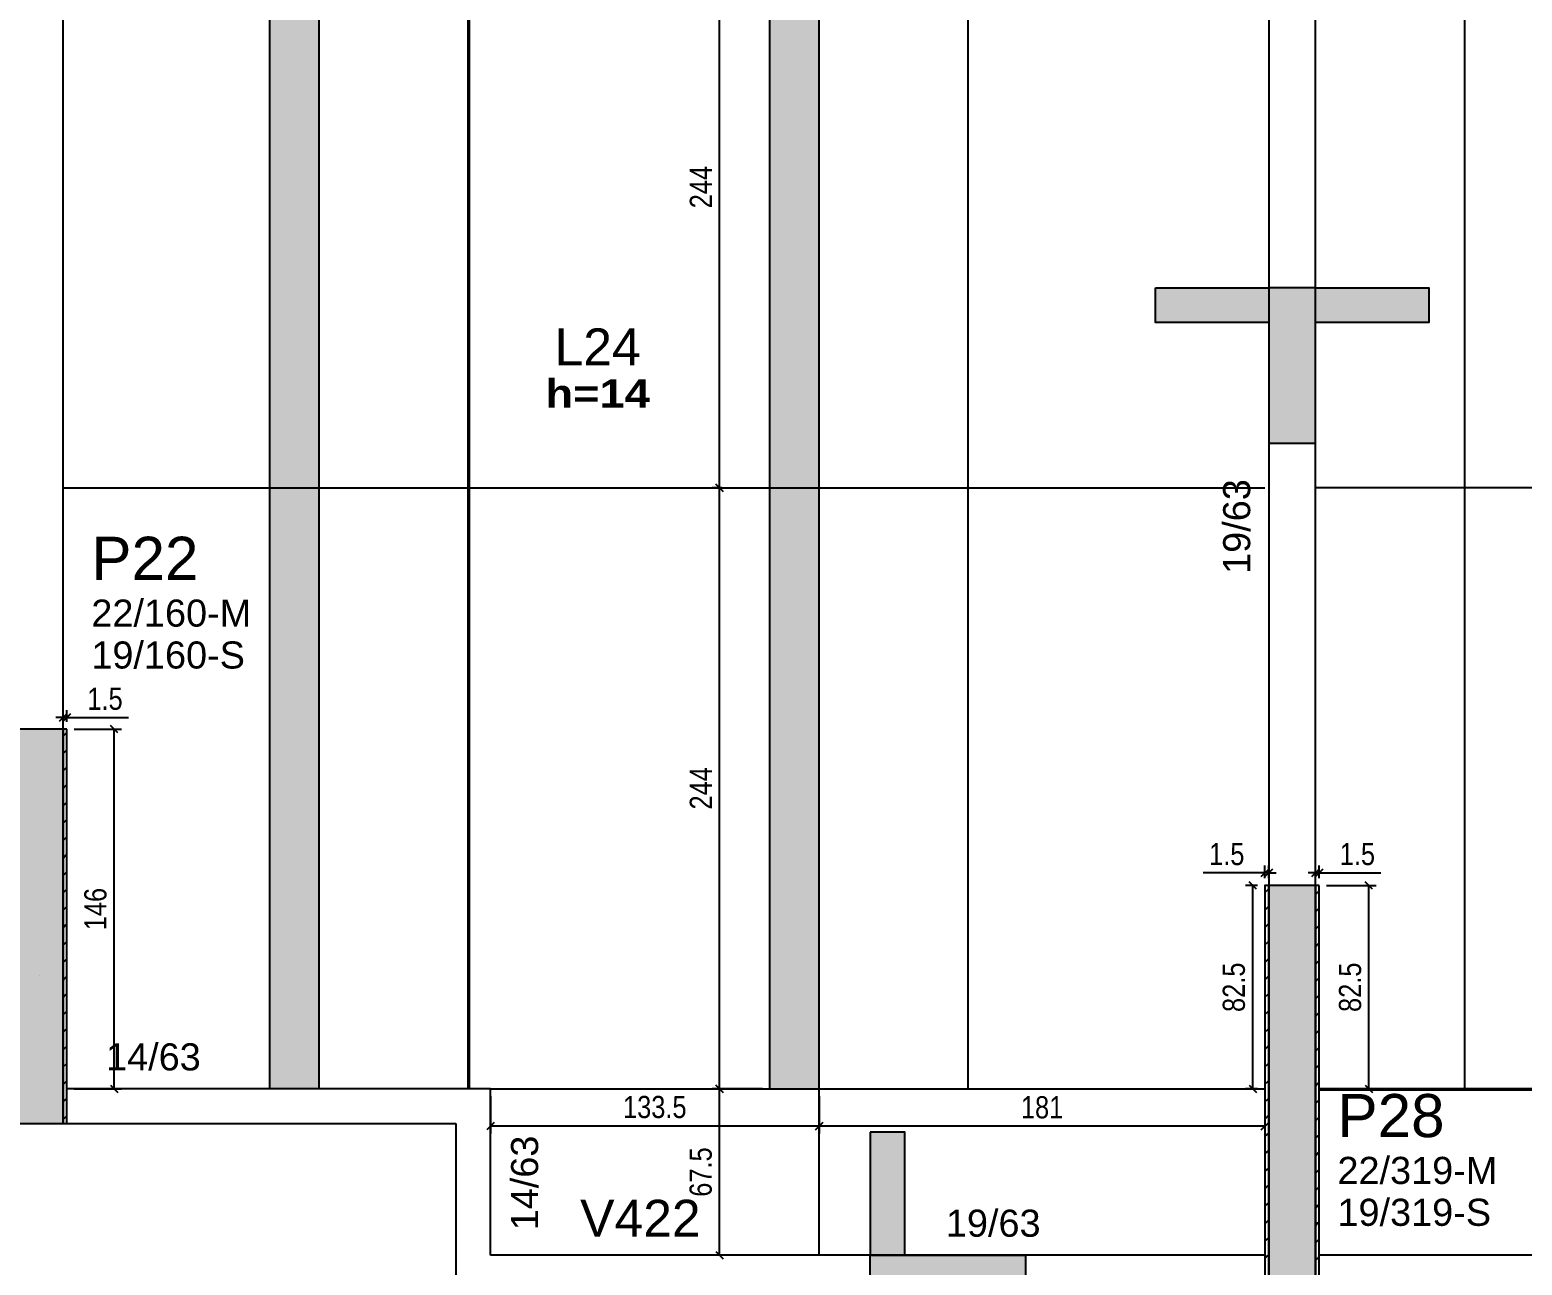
# Model space of a CAD drawing. Extents: x 4150 to 8661, y -614 to 3008.
# Drawn here: x 5872 to 6478, y 1216 to 1717 of the extents above; entities that cross this region are included whole.
import ezdxf

# ---------------------------------------------------------------- set-up
doc = ezdxf.new("R2010")
doc.units = 0
doc.header["$PDMODE"] = 34
for name, color, linetype in [('COTA', 241, 'Continuous'), ('MTH-DIM-PILAR', 3, 'Continuous'), ('MTH-DIM-VIGA', 3, 'Continuous'), ('MTH-FACE-VIGA', 7, 'Continuous'), ('MTH-LINHA-SEÇÃO', 16, 'Continuous'), ('MTH-PILAR-SEGUE', 5, 'Continuous'), ('MTH-SOMBRA21', 150, 'Continuous'), ('MTH-SOMBRA25', 253, 'Continuous'), ('MTH-TIT1-PILAR', 5, 'Continuous'), ('MTH-TIT1-VIGA', 5, 'Continuous'), ('MTH-TXT-NEGRITO', 5, 'Continuous'), ('Painéis', 200, 'Continuous')]:
    doc.layers.add(name, color=color, linetype=linetype)
doc.layers.add('Hachura', color=251, linetype='Continuous', lineweight=9)
doc.styles.add('COTA TECNICA-50', font='techl___.ttf', dxfattribs={"height": 9})
doc.styles.add('TQS_ARIAL', font='arial.ttf')
doc.styles.add('TQS_ARIAL_BLACK', font='ariblk.ttf')
doc.dimstyles.new('COTA PAINEL-50', dxfattribs={"dimtxt": 9, "dimasz": 3, "dimexe": 3, "dimexo": 3, "dimgap": 3, "dimtad": 1, "dimdec": 1, "dimzin": 12, "dimdsep": 46, "dimtxsty": 'COTA TECNICA-50', "dimblk1": 'OBLIQUE', "dimblk2": 'OBLIQUE', "dimsah": 1, "dimcen": 0.9, "dimclrd": 4, "dimclre": 4, "dimclrt": 240, "dimadec": 1, "dimazin": 3, "dimtfac": 1, "dimtdec": 1, "dimtmove": 0, "dimatfit": 3, "dimfxl": 1, "dimtolj": 1, "dimtzin": 12, "dimarcsym": 0})

# ---------------------------------------------------------------- blocks, each defined once
blk = doc.blocks.new('_Oblique')
at = {"color": 0, "linetype": 'ByBlock', "lineweight": -2}
blk.add_line((-0.5, -0.5), (0.5, 0.5), dxfattribs=at)
blk = doc.blocks.new('*D80')
at = {"layer": 'COTA', "color": 4, "lineweight": -2, "transparency": 16777216}
for p, q in [((6169.85, 1287.37), (6149.37, 1287.37)), ((6152.37, 1219.87), (6152.37, 1287.37)), ((6189.85, 1219.87), (6149.37, 1219.87))]:
    blk.add_line(p, q, dxfattribs=at)
at = {"layer": 'Defpoints', "color": 0, "transparency": 16777216}
for p in [(6152.37, 1287.37), (6172.85, 1287.37), (6192.85, 1219.87)]:
    blk.add_point(p, dxfattribs=at)
at = {"layer": 'COTA', "color": 4, "lineweight": -2, "transparency": 16777216, "xscale": 3, "yscale": 3, "zscale": 3}
for p, rotation in [((6152.37, 1287.37), 90), ((6152.37, 1219.87), 270)]:
    blk.add_blockref('_Oblique', p, dxfattribs=dict(at, rotation=rotation))
at = {"layer": 'COTA', "color": 240, "transparency": 16777216, "insert": (6144.77, 1253.62), "char_height": 9, "attachment_point": 5, "rotation": 90, "style": 'COTA TECNICA-50'}
blk.add_mtext('\\A1;67.5', dxfattribs=at)
blk = doc.blocks.new('*D81')
at = {"layer": 'COTA', "color": 4, "lineweight": -2, "transparency": 16777216}
for p, q in [((6153.29, 1531.37), (6149.37, 1531.37)), ((6152.37, 1287.37), (6152.37, 1531.37)), ((6169.85, 1287.37), (6149.37, 1287.37))]:
    blk.add_line(p, q, dxfattribs=at)
at = {"layer": 'Defpoints', "color": 0, "transparency": 16777216}
for p in [(6152.37, 1531.37), (6156.29, 1531.37), (6172.85, 1287.37)]:
    blk.add_point(p, dxfattribs=at)
at = {"layer": 'COTA', "color": 4, "lineweight": -2, "transparency": 16777216, "xscale": 3, "yscale": 3, "zscale": 3}
for p, rotation in [((6152.37, 1531.37), 90), ((6152.37, 1287.37), 270)]:
    blk.add_blockref('_Oblique', p, dxfattribs=dict(at, rotation=rotation))
at = {"layer": 'COTA', "color": 240, "transparency": 16777216, "insert": (6144.8, 1409.37), "char_height": 9, "attachment_point": 5, "rotation": 90, "style": 'COTA TECNICA-50'}
blk.add_mtext('\\A1;244', dxfattribs=at)
blk = doc.blocks.new('*D82')
at = {"layer": 'COTA', "color": 4, "lineweight": -2, "transparency": 16777216}
for p, q in [((6169.85, 1775.37), (6149.37, 1775.37)), ((6152.37, 1531.37), (6152.37, 1775.37)), ((6153.29, 1531.37), (6149.37, 1531.37))]:
    blk.add_line(p, q, dxfattribs=at)
at = {"layer": 'Defpoints', "color": 0, "transparency": 16777216}
for p in [(6152.37, 1775.37), (6172.85, 1775.37), (6156.29, 1531.37)]:
    blk.add_point(p, dxfattribs=at)
at = {"layer": 'COTA', "color": 4, "lineweight": -2, "transparency": 16777216, "xscale": 3, "yscale": 3, "zscale": 3}
for p, rotation in [((6152.37, 1775.37), 90), ((6152.37, 1531.37), 270)]:
    blk.add_blockref('_Oblique', p, dxfattribs=dict(at, rotation=rotation))
at = {"layer": 'COTA', "color": 240, "transparency": 16777216, "insert": (6144.8, 1653.37), "char_height": 9, "attachment_point": 5, "rotation": 90, "style": 'COTA TECNICA-50'}
blk.add_mtext('\\A1;244', dxfattribs=at)
blk = doc.blocks.new('*D85')
at = {"layer": 'COTA', "color": 4, "lineweight": -2, "transparency": 16777216}
for p, q in [((6192.85, 1284.37), (6192.85, 1269.27)), ((6373.85, 1284.37), (6373.85, 1269.27)), ((6373.85, 1272.27), (6192.85, 1272.27))]:
    blk.add_line(p, q, dxfattribs=at)
at = {"layer": 'Defpoints', "color": 0, "transparency": 16777216}
for p in [(6192.85, 1287.37), (6373.85, 1287.37), (6192.85, 1272.27)]:
    blk.add_point(p, dxfattribs=at)
at = {"layer": 'COTA', "color": 4, "lineweight": -2, "transparency": 16777216, "xscale": 3, "yscale": 3, "zscale": 3, "rotation": 180}
blk.add_blockref('_Oblique', (6192.85, 1272.27), dxfattribs=at)
at = {"layer": 'COTA', "color": 4, "lineweight": -2, "transparency": 16777216, "xscale": 3, "yscale": 3, "zscale": 3}
blk.add_blockref('_Oblique', (6373.85, 1272.27), dxfattribs=at)
at = {"layer": 'COTA', "color": 240, "transparency": 16777216, "insert": (6283.35, 1279.86), "char_height": 9, "attachment_point": 5, "style": 'COTA TECNICA-50'}
blk.add_mtext('\\A1;181', dxfattribs=at)
blk = doc.blocks.new('*D86')
at = {"layer": 'COTA', "color": 4, "lineweight": -2, "transparency": 16777216}
for p, q in [((6059.35, 1284.37), (6059.35, 1269.27)), ((6192.85, 1284.37), (6192.85, 1269.27)), ((6192.85, 1272.27), (6059.35, 1272.27))]:
    blk.add_line(p, q, dxfattribs=at)
at = {"layer": 'Defpoints', "color": 0, "transparency": 16777216}
for p in [(6059.35, 1287.37), (6192.85, 1287.37), (6059.35, 1272.27)]:
    blk.add_point(p, dxfattribs=at)
at = {"layer": 'COTA', "color": 4, "lineweight": -2, "transparency": 16777216, "xscale": 3, "yscale": 3, "zscale": 3, "rotation": 180}
blk.add_blockref('_Oblique', (6059.35, 1272.27), dxfattribs=at)
at = {"layer": 'COTA', "color": 4, "lineweight": -2, "transparency": 16777216, "xscale": 3, "yscale": 3, "zscale": 3}
blk.add_blockref('_Oblique', (6192.85, 1272.27), dxfattribs=at)
at = {"layer": 'COTA', "color": 240, "transparency": 16777216, "insert": (6126.1, 1279.97), "char_height": 9, "attachment_point": 5, "style": 'COTA TECNICA-50'}
blk.add_mtext('\\A1;133.5', dxfattribs=at)
blk = doc.blocks.new('*D87')
at = {"layer": 'COTA', "color": 4, "lineweight": -2, "transparency": 16777216}
for p, q in [((6370.85, 1369.87), (6365.88, 1369.87)), ((6368.88, 1287.37), (6368.88, 1369.87)), ((6370.85, 1287.37), (6365.88, 1287.37))]:
    blk.add_line(p, q, dxfattribs=at)
at = {"layer": 'Defpoints', "color": 0, "transparency": 16777216}
for p in [(6368.88, 1369.87), (6373.85, 1369.87), (6373.85, 1287.37)]:
    blk.add_point(p, dxfattribs=at)
at = {"layer": 'COTA', "color": 4, "lineweight": -2, "transparency": 16777216, "xscale": 3, "yscale": 3, "zscale": 3}
for p, rotation in [((6368.88, 1369.87), 90), ((6368.88, 1287.37), 270)]:
    blk.add_blockref('_Oblique', p, dxfattribs=dict(at, rotation=rotation))
at = {"layer": 'COTA', "color": 240, "transparency": 16777216, "insert": (6361.26, 1328.62), "char_height": 9, "attachment_point": 5, "rotation": 90, "style": 'COTA TECNICA-50'}
blk.add_mtext('\\A1;82.5', dxfattribs=at)
blk = doc.blocks.new('*D88')
at = {"layer": 'COTA', "color": 4, "lineweight": -2, "transparency": 16777216}
for p, q in [((6373.85, 1372.87), (6373.85, 1378.04)), ((6375.35, 1372.87), (6375.35, 1378.04)), ((6373.85, 1375.04), (6348.8, 1375.04)), ((6375.35, 1375.04), (6373.85, 1375.04)), ((6375.35, 1375.04), (6378.35, 1375.04))]:
    blk.add_line(p, q, dxfattribs=at)
at = {"layer": 'Defpoints', "color": 0, "transparency": 16777216}
for p in [(6373.85, 1375.04), (6373.85, 1369.87), (6375.35, 1369.87)]:
    blk.add_point(p, dxfattribs=at)
at = {"layer": 'COTA', "color": 4, "lineweight": -2, "transparency": 16777216, "xscale": 3, "yscale": 3, "zscale": 3}
blk.add_blockref('_Oblique', (6373.85, 1375.04), dxfattribs=at)
at = {"layer": 'COTA', "color": 4, "lineweight": -2, "transparency": 16777216, "xscale": 3, "yscale": 3, "zscale": 3, "rotation": 180}
blk.add_blockref('_Oblique', (6375.35, 1375.04), dxfattribs=at)
at = {"layer": 'COTA', "color": 240, "transparency": 16777216, "insert": (6358.33, 1382.63), "char_height": 9, "attachment_point": 5, "style": 'COTA TECNICA-50'}
blk.add_mtext('\\A1;1.5', dxfattribs=at)
blk = doc.blocks.new('*D89')
at = {"layer": 'COTA', "color": 4, "lineweight": -2, "transparency": 16777216}
for p, q in [((5890.35, 1433.37), (5909.61, 1433.37)), ((5906.61, 1287.37), (5906.61, 1433.37)), ((5890.35, 1287.37), (5909.61, 1287.37))]:
    blk.add_line(p, q, dxfattribs=at)
at = {"layer": 'Defpoints', "color": 0, "transparency": 16777216}
for p in [(5887.35, 1433.37), (5906.61, 1433.37), (5887.35, 1287.37)]:
    blk.add_point(p, dxfattribs=at)
at = {"layer": 'COTA', "color": 4, "lineweight": -2, "transparency": 16777216, "xscale": 3, "yscale": 3, "zscale": 3}
for p, rotation in [((5906.61, 1433.37), 90), ((5906.61, 1287.37), 270)]:
    blk.add_blockref('_Oblique', p, dxfattribs=dict(at, rotation=rotation))
at = {"layer": 'COTA', "color": 240, "transparency": 16777216, "insert": (5899.02, 1360.37), "char_height": 9, "attachment_point": 5, "rotation": 90, "style": 'COTA TECNICA-50'}
blk.add_mtext('\\A1;146', dxfattribs=at)
blk = doc.blocks.new('*D90')
at = {"layer": 'COTA', "color": 4, "lineweight": -2, "transparency": 16777216}
for p, q in [((5885.85, 1438.06), (5882.85, 1438.06)), ((5885.85, 1436.37), (5885.85, 1441.06)), ((5885.85, 1438.06), (5887.35, 1438.06)), ((5887.35, 1436.37), (5887.35, 1441.06)), ((5887.35, 1438.06), (5912.41, 1438.06))]:
    blk.add_line(p, q, dxfattribs=at)
at = {"layer": 'Defpoints', "color": 0, "transparency": 16777216}
for p in [(5887.35, 1438.06), (5885.85, 1433.37), (5887.35, 1433.37)]:
    blk.add_point(p, dxfattribs=at)
at = {"layer": 'COTA', "color": 4, "lineweight": -2, "transparency": 16777216, "xscale": 3, "yscale": 3, "zscale": 3}
blk.add_blockref('_Oblique', (5885.85, 1438.06), dxfattribs=at)
at = {"layer": 'COTA', "color": 4, "lineweight": -2, "transparency": 16777216, "xscale": 3, "yscale": 3, "zscale": 3, "rotation": 180}
blk.add_blockref('_Oblique', (5887.35, 1438.06), dxfattribs=at)
at = {"layer": 'COTA', "color": 240, "transparency": 16777216, "insert": (5902.88, 1445.65), "char_height": 9, "attachment_point": 5, "style": 'COTA TECNICA-50'}
blk.add_mtext('\\A1;1.5', dxfattribs=at)
blk = doc.blocks.new('*D107')
at = {"layer": 'COTA', "color": 4, "lineweight": -2, "transparency": 16777216}
for p, q in [((6398.85, 1369.87), (6419.06, 1369.87)), ((6416.06, 1287.37), (6416.06, 1369.87)), ((6398.85, 1287.37), (6419.06, 1287.37))]:
    blk.add_line(p, q, dxfattribs=at)
at = {"layer": 'Defpoints', "color": 0, "transparency": 16777216}
for p in [(6395.85, 1369.87), (6416.06, 1369.87), (6395.85, 1287.37)]:
    blk.add_point(p, dxfattribs=at)
at = {"layer": 'COTA', "color": 4, "lineweight": -2, "transparency": 16777216, "xscale": 3, "yscale": 3, "zscale": 3}
for p, rotation in [((6416.06, 1369.87), 90), ((6416.06, 1287.37), 270)]:
    blk.add_blockref('_Oblique', p, dxfattribs=dict(at, rotation=rotation))
at = {"layer": 'COTA', "color": 240, "transparency": 16777216, "insert": (6408.44, 1328.62), "char_height": 9, "attachment_point": 5, "rotation": 90, "style": 'COTA TECNICA-50'}
blk.add_mtext('\\A1;82.5', dxfattribs=at)
blk = doc.blocks.new('*D108')
at = {"layer": 'COTA', "color": 4, "lineweight": -2, "transparency": 16777216}
for p, q in [((6394.35, 1372.87), (6394.35, 1378.04)), ((6395.85, 1372.87), (6395.85, 1378.04)), ((6394.35, 1375.04), (6391.35, 1375.04)), ((6394.35, 1375.04), (6395.85, 1375.04)), ((6395.85, 1375.04), (6420.91, 1375.04))]:
    blk.add_line(p, q, dxfattribs=at)
at = {"layer": 'Defpoints', "color": 0, "transparency": 16777216}
for p in [(6394.35, 1369.87), (6395.85, 1375.04), (6395.85, 1369.87)]:
    blk.add_point(p, dxfattribs=at)
at = {"layer": 'COTA', "color": 4, "lineweight": -2, "transparency": 16777216, "xscale": 3, "yscale": 3, "zscale": 3}
blk.add_blockref('_Oblique', (6394.35, 1375.04), dxfattribs=at)
at = {"layer": 'COTA', "color": 4, "lineweight": -2, "transparency": 16777216, "xscale": 3, "yscale": 3, "zscale": 3, "rotation": 180}
blk.add_blockref('_Oblique', (6395.85, 1375.04), dxfattribs=at)
at = {"layer": 'COTA', "color": 240, "transparency": 16777216, "insert": (6411.38, 1382.63), "char_height": 9, "attachment_point": 5, "style": 'COTA TECNICA-50'}
blk.add_mtext('\\A1;1.5', dxfattribs=at)

msp = doc.modelspace()

# ---------------------------------------------------------------- hatches: boundary and pattern name
at = {"layer": 'Hachura'}
h = msp.add_hatch(color=256, dxfattribs=at)
h.dxf.hatch_style = 1
h.paths.add_polyline_path([(6172.85, 1531.37), (6192.85, 1531.37), (6192.85, 1287.37), (6172.85, 1287.37)])
h.paths.add_polyline_path([(6172.85, 1775.37), (6192.85, 1775.37), (6192.85, 1531.37), (6172.85, 1531.37)])
h.paths.add_polyline_path([(6172.85, 2019.37), (6192.85, 2019.37), (6192.85, 1775.37), (6172.85, 1775.37)])
h.paths.add_polyline_path([(5969.85, 2019.37), (5989.85, 2019.37), (5989.85, 1775.37), (5969.85, 1775.37)])
h.paths.add_polyline_path([(5969.85, 1775.37), (5989.85, 1775.37), (5989.85, 1531.37), (5969.85, 1531.37)])
h.paths.add_polyline_path([(5969.85, 1531.37), (5989.85, 1531.37), (5989.85, 1287.37), (5969.85, 1287.37)])

# ---------------------------------------------------------------- linework, layer by layer
at = {"layer": 'MTH-FACE-VIGA', "linetype": 'Continuous'}
for p, q in [((5885.85, 1433.37), (5885.85, 1876.37)), ((6394.35, 1369.87), (6394.35, 1876.37)), ((6375.35, 1793.37), (6375.35, 1369.87)), ((5885.85, 1430.56), (5887.34, 1432.05)), ((5887.34, 1432.05), (5887.35, 1432.06)), ((5885.85, 1423.49), (5887.28, 1424.91)), ((5887.28, 1424.91), (5887.35, 1424.99)), ((5887.21, 1417.77), (5887.35, 1417.92)), ((5885.85, 1416.42), (5887.21, 1417.77)), ((5885.85, 1409.35), (5887.14, 1410.63)), ((5887.14, 1410.63), (5887.35, 1410.85)), ((5885.85, 1402.28), (5887.07, 1403.5)), ((5887.07, 1403.5), (5887.35, 1403.78)), ((5885.85, 1395.2), (5887.01, 1396.36)), ((5887.01, 1396.36), (5887.35, 1396.7)), ((5885.85, 1388.13), (5886.94, 1389.22)), ((5886.94, 1389.22), (5887.35, 1389.63)), ((5885.85, 1381.06), (5886.87, 1382.08)), ((5886.87, 1382.08), (5887.35, 1382.56)), ((5886.81, 1374.94), (5887.35, 1375.49)), ((5885.85, 1373.99), (5886.81, 1374.94)), ((5885.85, 1366.92), (5886.74, 1367.81)), ((5886.74, 1367.81), (5887.35, 1368.42)), ((6373.85, 1367.02), (6375.35, 1368.51)), ((6394.35, 1366.3), (6395.85, 1367.79)), ((5885.85, 1359.85), (5886.67, 1360.67)), ((5886.67, 1360.67), (5887.35, 1361.35)), ((6373.85, 1359.95), (6375.32, 1361.41)), ((6375.32, 1361.41), (6375.35, 1361.45)), ((6394.35, 1359.23), (6395.81, 1360.69)), ((6395.81, 1360.69), (6395.85, 1360.73)), ((5885.85, 1352.78), (5886.61, 1353.53)), ((5886.61, 1353.53), (5887.35, 1354.28)), ((6373.85, 1352.87), (6375.28, 1354.3)), ((6375.28, 1354.3), (6375.35, 1354.37)), ((6394.35, 1352.16), (6395.78, 1353.58)), ((6395.78, 1353.58), (6395.85, 1353.66)), ((5885.85, 1345.71), (5886.54, 1346.39)), ((5886.54, 1346.39), (5887.35, 1347.21)), ((6373.85, 1345.8), (6375.25, 1347.2)), ((6375.25, 1347.2), (6375.35, 1347.3)), ((6394.35, 1345.09), (6395.74, 1346.48)), ((6395.74, 1346.48), (6395.85, 1346.59)), ((5885.85, 1338.64), (5886.47, 1339.25)), ((5886.47, 1339.25), (5887.35, 1340.14)), ((6373.85, 1338.73), (6375.21, 1340.09)), ((6375.21, 1340.09), (6375.35, 1340.23)), ((6394.35, 1338.02), (6395.71, 1339.38)), ((6395.71, 1339.38), (6395.85, 1339.52)), ((5886.41, 1332.12), (5887.35, 1333.07)), ((6375.18, 1332.99), (6375.35, 1333.16)), ((5885.85, 1331.57), (5886.41, 1332.12)), ((6373.85, 1331.66), (6375.18, 1332.99)), ((6394.35, 1330.95), (6395.68, 1332.27)), ((6395.68, 1332.27), (6395.85, 1332.45)), ((5885.85, 1324.49), (5886.34, 1324.98)), ((5886.34, 1324.98), (5887.35, 1325.99)), ((6373.85, 1324.59), (6375.15, 1325.88)), ((6375.15, 1325.88), (6375.35, 1326.09)), ((6394.35, 1323.88), (6395.64, 1325.17)), ((6395.64, 1325.17), (6395.85, 1325.38)), ((5885.85, 1317.42), (5886.27, 1317.84)), ((5886.27, 1317.84), (5887.35, 1318.92)), ((6373.85, 1317.52), (6375.11, 1318.78)), ((6375.11, 1318.78), (6375.35, 1319.02)), ((6394.35, 1316.81), (6395.61, 1318.06)), ((6395.61, 1318.06), (6395.85, 1318.31)), ((5885.85, 1310.35), (5886.2, 1310.7)), ((5886.2, 1310.7), (5887.35, 1311.85)), ((6373.85, 1310.45), (6375.08, 1311.67)), ((6375.08, 1311.67), (6375.35, 1311.95)), ((6394.35, 1309.73), (6395.58, 1310.96)), ((6395.58, 1310.96), (6395.85, 1311.23)), ((5885.85, 1303.28), (5886.14, 1303.56)), ((5886.14, 1303.56), (5887.35, 1304.78)), ((6373.85, 1303.38), (6375.05, 1304.57)), ((6375.05, 1304.57), (6375.35, 1304.88)), ((6394.35, 1302.66), (6395.54, 1303.85)), ((6395.54, 1303.85), (6395.85, 1304.16)), ((5886.07, 1296.43), (5887.35, 1297.71)), ((6373.85, 1296.31), (6375.01, 1297.47)), ((6375.01, 1297.47), (6375.35, 1297.81)), ((6394.35, 1295.59), (6395.51, 1296.75)), ((6395.51, 1296.75), (6395.85, 1297.09)), ((5885.85, 1296.21), (5886.07, 1296.43)), ((5886, 1289.29), (5887.35, 1290.64)), ((6374.98, 1290.36), (6375.35, 1290.73)), ((5885.85, 1289.14), (5886, 1289.29)), ((6045.35, 1287.37), (5887.35, 1287.37)), ((6059.35, 1287.37), (6045.35, 1287.37)), ((6059.35, 1273.37), (6059.35, 1287.37)), ((6373.85, 1289.23), (6374.98, 1290.36)), ((6394.35, 1288.52), (6395.48, 1289.64)), ((6395.48, 1289.64), (6395.85, 1290.02)), ((5885.85, 1282.07), (5885.94, 1282.15)), ((5885.94, 1282.15), (5887.35, 1283.57)), ((6373.85, 1282.16), (6374.95, 1283.26)), ((6374.95, 1283.26), (6375.35, 1283.66)), ((6394.35, 1281.45), (6395.44, 1282.54)), ((6395.44, 1282.54), (6395.85, 1282.95)), ((5885.85, 1275), (5885.87, 1275.01)), ((5885.85, 1273.37), (6045.35, 1273.37)), ((5885.87, 1275.01), (5887.35, 1276.5)), ((6045.35, 1273.37), (6045.35, 1219.87)), ((6059.35, 1219.87), (6059.35, 1273.37)), ((6373.85, 1275.09), (6374.91, 1276.15)), ((6374.91, 1276.15), (6375.35, 1276.59)), ((6394.35, 1274.38), (6395.41, 1275.44)), ((6395.41, 1275.44), (6395.85, 1275.88)), ((6373.85, 1268.02), (6374.88, 1269.05)), ((6374.88, 1269.05), (6375.35, 1269.52)), ((6394.35, 1267.31), (6395.38, 1268.33)), ((6395.38, 1268.33), (6395.85, 1268.81)), ((6373.85, 1260.95), (6374.85, 1261.94)), ((6374.85, 1261.94), (6375.35, 1262.45)), ((6394.35, 1260.24), (6395.34, 1261.23)), ((6395.34, 1261.23), (6395.85, 1261.74)), ((6373.85, 1253.88), (6374.81, 1254.84)), ((6374.81, 1254.84), (6375.35, 1255.38)), ((6395.31, 1254.12), (6395.85, 1254.67)), ((6374.78, 1247.73), (6375.35, 1248.31)), ((6394.35, 1253.17), (6395.31, 1254.12)), ((6373.85, 1246.81), (6374.78, 1247.73)), ((6394.35, 1246.1), (6395.28, 1247.02)), ((6395.28, 1247.02), (6395.85, 1247.6)), ((6373.85, 1239.74), (6374.75, 1240.63)), ((6374.75, 1240.63), (6375.35, 1241.24)), ((6394.35, 1239.02), (6395.24, 1239.91)), ((6395.24, 1239.91), (6395.85, 1240.52)), ((6373.85, 1232.67), (6374.71, 1233.53)), ((6374.71, 1233.53), (6375.35, 1234.17)), ((6394.35, 1231.95), (6395.21, 1232.81)), ((6395.21, 1232.81), (6395.85, 1233.45)), ((6373.85, 1225.6), (6374.68, 1226.42)), ((6374.68, 1226.42), (6375.35, 1227.1)), ((6394.35, 1224.88), (6395.18, 1225.7)), ((6395.18, 1225.7), (6395.85, 1226.38)), ((6045.35, 1219.87), (6045.35, 1200.87)), ((6373.85, 1219.87), (6059.35, 1219.87)), ((6373.85, 1218.52), (6374.65, 1219.32)), ((6374.65, 1219.32), (6375.35, 1220.02)), ((6394.35, 1217.81), (6395.14, 1218.6)), ((6395.14, 1218.6), (6395.85, 1219.31)), ((6934.35, 1219.87), (6395.85, 1219.87))]:
    msp.add_line(p, q, dxfattribs=at)
for points in [[(5887.35, 1433.37), (5885.85, 1433.37), (5885.85, 1273.37), (5887.35, 1273.37), (5887.35, 1433.37)], [(6375.35, 1369.87), (6373.85, 1369.87), (6373.85, 1050.87), (6375.35, 1050.87), (6375.35, 1369.87)], [(6395.85, 1369.87), (6394.35, 1369.87), (6394.35, 1050.87), (6395.85, 1050.87), (6395.85, 1369.87)]]:
    msp.add_lwpolyline(points, dxfattribs=at)
at = {"layer": 'MTH-LINHA-SEÇÃO', "linetype": 'Continuous'}
for points in [[(6329.35, 1612.44), (6375.35, 1612.44), (6375.35, 1598.44), (6329.35, 1598.44), (6329.35, 1612.44)], [(6394.35, 1549.44), (6394.35, 1612.44), (6375.35, 1612.44), (6375.35, 1549.44), (6394.35, 1549.44)], [(6394.35, 1612.44), (6440.35, 1612.44), (6440.35, 1598.44), (6394.35, 1598.44), (6394.35, 1612.44)], [(6213.58, 1269.87), (6213.58, 1219.87), (6227.58, 1219.87), (6227.58, 1269.87), (6213.58, 1269.87)], [(6276.58, 1200.87), (6213.58, 1200.87), (6213.58, 1219.87), (6276.58, 1219.87), (6276.58, 1200.87)]]:
    msp.add_lwpolyline(points, dxfattribs=at)
at = {"layer": 'MTH-PILAR-SEGUE', "linetype": 'Continuous'}
msp.add_line((5876.35, 1333.37), (5876.35, 1333.37), dxfattribs=at)
for points in [[(5866.85, 1273.37), (5885.85, 1273.37), (5885.85, 1433.37), (5866.85, 1433.37), (5866.85, 1273.37)], [(6375.35, 1050.87), (6394.35, 1050.87), (6394.35, 1369.87), (6375.35, 1369.87), (6375.35, 1050.87)]]:
    msp.add_lwpolyline(points, dxfattribs=at)
at = {"layer": 'MTH-SOMBRA21', "linetype": 'Continuous'}
for points in [[(6329.35, 1612.44), (6375.35, 1612.44), (6375.35, 1598.44)], [(6329.35, 1612.44), (6375.35, 1598.44), (6329.35, 1598.44)], [(6329.35, 1612.44), (6329.35, 1598.44), (6329.35, 1612.44)], [(6394.35, 1549.44), (6394.35, 1612.44), (6375.35, 1612.44)], [(6394.35, 1549.44), (6375.35, 1612.44), (6375.35, 1549.44)], [(6394.35, 1612.44), (6440.35, 1612.44), (6440.35, 1598.44)], [(6394.35, 1612.44), (6440.35, 1598.44), (6394.35, 1598.44)], [(6394.35, 1612.44), (6394.35, 1598.44), (6394.35, 1612.44)], [(6394.35, 1549.44), (6375.35, 1549.44), (6394.35, 1549.44)], [(6213.58, 1269.87), (6213.58, 1219.87), (6227.58, 1219.87)], [(6213.58, 1269.87), (6227.58, 1219.87), (6227.58, 1269.87)], [(6213.58, 1269.87), (6227.58, 1269.87), (6213.58, 1269.87)], [(6276.58, 1200.87), (6213.58, 1200.87), (6213.58, 1219.87)], [(6276.58, 1200.87), (6213.58, 1219.87), (6276.58, 1219.87)], [(6276.58, 1200.87), (6276.58, 1219.87), (6276.58, 1200.87)]]:
    msp.add_solid(points, dxfattribs=at)
at = {"layer": 'MTH-SOMBRA25', "linetype": 'Continuous'}
for points in [[(5866.85, 1273.37), (5885.85, 1273.37), (5885.85, 1433.37)], [(5866.85, 1273.37), (5885.85, 1433.37), (5866.85, 1433.37)], [(6375.35, 1050.87), (6394.35, 1050.87), (6394.35, 1369.87)], [(6375.35, 1050.87), (6394.35, 1369.87), (6375.35, 1369.87)], [(6375.35, 1050.87), (6375.35, 1369.87), (6375.35, 1050.87)]]:
    msp.add_solid(points, dxfattribs=at)
at = {"layer": 'Painéis'}
for p, q in [((5989.85, 1287.37), (5989.85, 2109.37)), ((6172.85, 1287.37), (6172.85, 2076.37)), ((5969.85, 1287.37), (5969.85, 2019.37)), ((6050.35, 1287.37), (6050.35, 2019.37)), ((6050.85, 1287.37), (6050.85, 2019.37)), ((6192.85, 1219.87), (6192.85, 2019.37)), ((6253.35, 1287.37), (6253.35, 2019.37)), ((6454.85, 2019.37), (6454.85, 1287.37)), ((5885.85, 1531.37), (6373.85, 1531.37)), ((6885.85, 1531.37), (6394.35, 1531.37)), ((6059.35, 1287.37), (6373.85, 1287.37)), ((6934.35, 1287.37), (6395.85, 1287.37)), ((6934.35, 1286.87), (6395.85, 1286.87))]:
    msp.add_line(p, q, dxfattribs=at)

# ---------------------------------------------------------------- texts
at = {"layer": 'MTH-DIM-PILAR', "linetype": 'Continuous', "style": 'TQS_ARIAL'}
for s, p in [('22/160-M', (5897.32, 1474.98)), ('19/160-S', (5897.32, 1457.98)), ('22/319-M', (6403.28, 1248.79)), ('19/319-S', (6403.28, 1231.79))]:
    msp.add_text(s, height=11, dxfattribs=at).set_placement(p)
at = {"layer": 'MTH-DIM-VIGA', "linetype": 'Continuous', "style": 'TQS_ARIAL'}
for s, p in [('19/63', (6367.85, 1496.39)), ('14/63', (6078.73, 1229.96))]:
    msp.add_text(s, height=11, rotation=90, dxfattribs=at).set_placement(p)
for s, p in [('14/63', (5903.3, 1294.87)), ('19/63', (6244.29, 1227.37))]:
    msp.add_text(s, height=11, dxfattribs=at).set_placement(p)
at = {"layer": 'MTH-TIT1-PILAR', "linetype": 'Continuous', "style": 'TQS_ARIAL'}
for s, p in [('P22', (5897.32, 1493.98)), ('P28', (6403.28, 1267.79))]:
    msp.add_text(s, height=17.5, dxfattribs=at).set_placement(p)
at = {"layer": 'MTH-TIT1-VIGA', "linetype": 'Continuous', "style": 'TQS_ARIAL'}
for s, p in [('L24', (6085.41, 1581.04)), ('V422', (6095.78, 1227.37))]:
    msp.add_text(s, height=15, dxfattribs=at).set_placement(p)
at = {"layer": 'MTH-TXT-NEGRITO', "color": 3, "linetype": 'Continuous', "style": 'TQS_ARIAL_BLACK'}
msp.add_text('h=14', height=11.5, dxfattribs=at).set_placement((6081.7, 1563.86))

# ---------------------------------------------------------------- dimensions: what is measured, and where the dimension line sits
at = {"layer": 'COTA'}
for base, p1, p2, angle, picture, middle in [((6152.37, 1775.37), (6156.29, 1531.37), (6172.85, 1775.37), 90, '*D82', (6144.8, 1653.37)), ((6152.37, 1531.37), (6172.85, 1287.37), (6156.29, 1531.37), 90, '*D81', (6144.8, 1409.37)), ((6059.35, 1272.27), (6192.85, 1287.37), (6059.35, 1287.37), 180, '*D86', (6126.1, 1279.97))]:
    dim = msp.add_linear_dim(base=base, p1=p1, p2=p2, angle=angle, dimstyle='COTA PAINEL-50', override={"dimtmove": 1}, dxfattribs=at)
    dim.commit()
    dim.dimension.update_dxf_attribs({"geometry": picture, "text_midpoint": middle})
for base, p1, p2, angle, picture, middle in [((5887.35, 1438.06), (5885.85, 1433.37), (5887.35, 1433.37), 180, '*D90', (5902.88, 1445.65)), ((5906.61, 1433.37), (5887.35, 1287.37), (5887.35, 1433.37), 90, '*D89', (5899.02, 1360.37)), ((6373.85, 1375.04), (6375.35, 1369.87), (6373.85, 1369.87), 180, '*D88', (6358.33, 1382.63)), ((6395.85, 1375.04), (6394.35, 1369.87), (6395.85, 1369.87), 180, '*D108', (6411.38, 1382.63)), ((6368.88, 1369.87), (6373.85, 1287.37), (6373.85, 1369.87), 90, '*D87', (6361.26, 1328.62)), ((6416.06, 1369.87), (6395.85, 1287.37), (6395.85, 1369.87), 90, '*D107', (6408.44, 1328.62)), ((6152.37, 1287.37), (6192.85, 1219.87), (6172.85, 1287.37), 90, '*D80', (6144.77, 1253.62)), ((6192.85, 1272.27), (6373.85, 1287.37), (6192.85, 1287.37), 180, '*D85', (6283.35, 1279.86))]:
    dim = msp.add_linear_dim(base=base, p1=p1, p2=p2, angle=angle, dimstyle='COTA PAINEL-50', dxfattribs=at)
    dim.commit()
    dim.dimension.update_dxf_attribs({"geometry": picture, "text_midpoint": middle})

doc.saveas('drawing.dxf')
